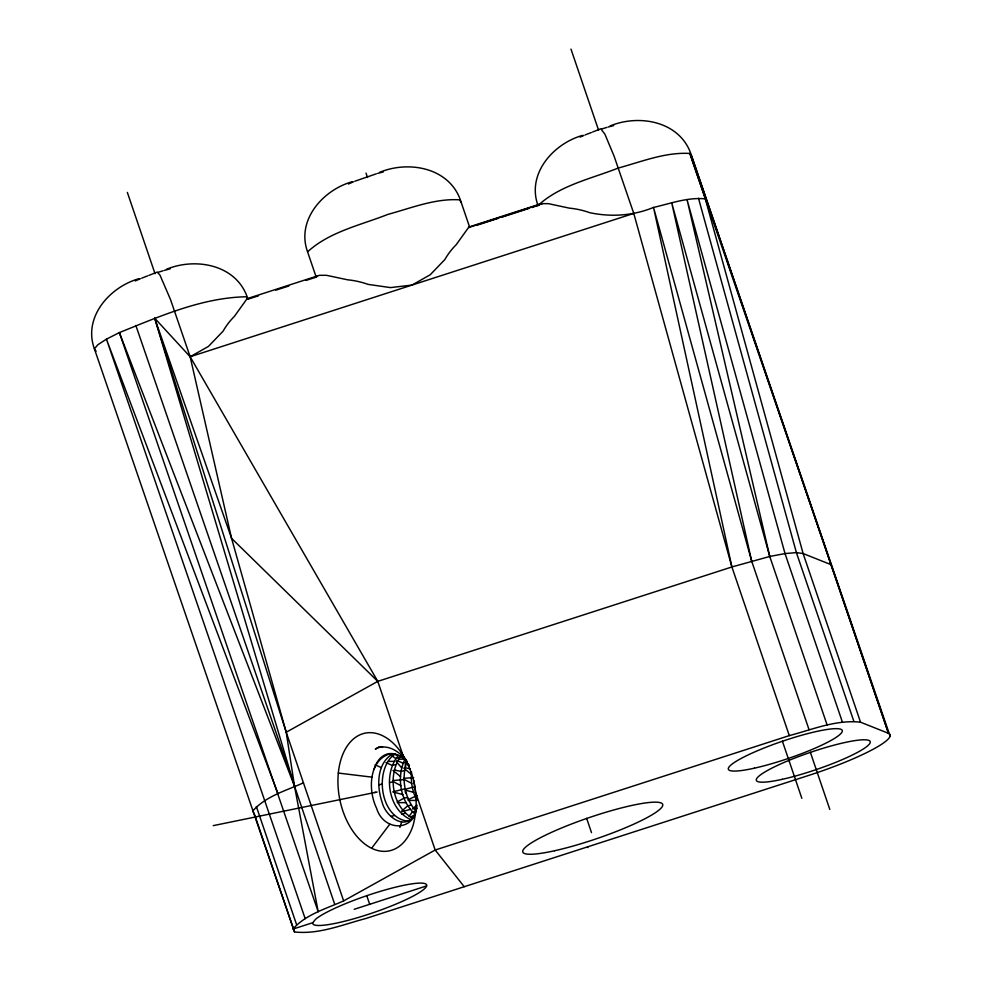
<?xml version="1.0" encoding="UTF-8"?>
<svg xmlns="http://www.w3.org/2000/svg" width="982" height="982" viewBox="0 0 982 982"><rect width="100%" height="100%" fill="white"/><g stroke="black" fill="none" stroke-linecap="round" stroke-linejoin="round"><path stroke-width="1.47" d="M413.888 816.017C403.7 830.662 385.349 815.514 382.243 802.65C376.523 786.631 376.487 763.296 392.861 753.734M408.303 821.222C379.752 818.583 373.541 768.464 395.402 753.575M410.046 819.283C387.767 808.824 383.066 773.583 398.41 755.428L393.07 754.188M412.636 818.166C391.708 806.958 387.239 774 401.147 755.686M398.913 759.209L405.026 759.111C396.421 776.443 399.981 800.269 414.404 813.477M409.089 816.263L412.366 811.893L416.024 811.132C404.449 798.133 401.331 778.775 406.622 762.388L402.951 763.137L396.789 760.387M411.556 771.778C410.623 781.549 412.379 791.676 416.884 800.416L408.217 800.416M390.48 753.673C368.373 759.847 368.029 790.891 376.585 808.247C383.606 832.012 415.84 832.343 416.92 805.08M312.816 922.675L315.517 919.324A60.086 9.084 -18.8 0 1 408.512 884.401A60.086 9.084 -18.8 0 1 391.082 906.091A60.086 9.084 -18.8 0 1 312.816 922.675L292.918 929.107C305.807 914.291 326.208 908.755 343.639 900.887L286.216 732.228L231.568 538.345L190.152 356.748L208.43 346.425L223.024 331.229A109.284 82.513 61.1 0 1 234.379 316.388L247.083 298.688L319.432 275.304L326.564 275.316L347.603 279.809A109.284 95.033 86.8 0 1 368.054 284.375L390.492 287.603L411.961 285.087L430.226 274.764L444.834 259.567A109.284 82.513 61.1 0 1 456.188 244.727L468.893 227.026L541.242 203.642L548.373 203.655L569.413 208.147A109.284 95.033 86.8 0 1 589.863 212.713C611.221 217.194 633.108 215.795 653.521 207.435C670.473 203.544 687.695 197.1 705.322 198.855L803.116 553.541L860.539 722.2L888.501 733.333A81.113 12.263 -18.8 0 1 809.352 775.215L365.734 918.538C342.583 924.614 318.819 934.692 294.514 931.943L94.395 348.806C82.856 317.223 109.726 286.928 138.953 278.692M378.733 747.29L375.443 749.057L378.733 747.29L382.55 746.86M399.895 827.421L401.564 822.265M371.626 848.264L389.756 824.217M303.438 782.826C286.02 790.694 265.619 796.23 252.73 811.046L253.786 812.936M306.102 280.41L316.204 277.157L307.587 251.858C329.461 231.678 360.762 225.124 387.89 214.395C411.225 208.086 434.916 198.339 459.441 199.812L461.147 202.243L469.764 227.542L469.212 226.928M582.572 135.381C553.345 143.618 526.475 173.9 538.013 205.496C559.875 185.316 591.176 178.761 618.304 168.032C641.639 161.723 665.33 151.977 689.867 153.45L691.573 155.88L890.097 736.169M401.675 811.169L407.653 805.829L411.311 805.08M412.514 808.947L416.503 805.387M316.204 277.157L317.702 275.881M538.013 205.496L539.511 204.219L537.068 205.79L539.044 205.152M410.39 817.282L415.423 814.274M166.424 269.289C196.314 256.953 237.57 264.968 247.955 299.203L246.249 296.773C202.071 297.607 159.87 316.327 119.374 332.591L318.205 911.775L294.551 786.312L286.216 732.228L377.775 681.361L731.897 566.958L769.753 556.463L785.023 553.578L796.402 552.596L803.116 553.541L831.091 564.675L888.501 733.333L691.573 155.88C681.177 121.645 639.933 113.63 610.043 125.966M397.268 801.889L403.909 798.206L407.567 797.458M408.095 799.667L417.19 795.481M343.639 900.887L435.186 850.019L789.307 735.616C812.458 729.528 836.234 719.462 860.539 722.2M352.145 181.744C322.918 189.98 296.048 220.263 307.587 251.858M348.438 184.002L353.557 181.78M135.234 280.962L140.365 278.741M580.129 137.087L583.971 135.418M354.833 181.228L376.352 173.802M141.641 278.188L147.754 275.832M585.26 134.865L591.373 132.521M148.982 275.365L157.169 272.088L159.943 275.046L170.537 299.608L190.152 356.748L377.775 681.361L403.234 756.128C416.073 776.271 419.253 801.913 413.238 824.88A60.086 38.102 78.4 0 1 358.675 838.395A60.086 38.102 78.4 0 1 344.289 751.07A60.086 38.102 78.4 0 1 401.356 752.764L407.26 761.971C400.963 752.936 390.333 744.786 378.696 747.486M592.588 132.042L600.788 128.765L604.937 134.252L614.143 156.285L633.771 213.425L731.897 566.958L789.307 735.616M468.856 227.468L542.334 203.728M258.512 295.791L248.409 299.056L247.403 298.589L247.955 299.203M275.819 290.193L288.794 286.007M476.97 225.209L498.611 218.225M501.495 217.292L528.905 208.43M531.79 207.497L536.111 206.097M633.771 213.425L190.152 356.748L154.702 318.205L294.551 786.312L334.739 904.373M354.183 909.307L426.581 885.924M601.647 128.998L606.766 127.439M158.028 272.321L163.159 270.762M402.068 811.672L410.353 809.364M414.281 809.07L417.043 808.296M392.739 791.897L405.075 788.779M405.014 789.283L414.699 786.803M379.617 172.329C409.519 159.992 450.763 168.008 461.147 202.243M377.628 173.409L383.287 171.948M608.054 127.046L613.701 125.586M164.436 270.369L170.082 268.908M399.281 757.687L395.623 758.435L391.106 755.293M395.783 764.61L392.125 765.359L385.951 762.609M404.547 770.625L400.889 771.386L394.445 770.011M378.708 784.827L382.366 784.078M389.547 782.605L393.205 781.856M404.044 779.622L392.849 780.555M413.655 777.658L403.688 778.333M213.229 825.641L377.149 792.008M390.689 816.337L394.359 815.588M401.528 814.115L405.185 813.366M374.461 792.548L375.775 792.302M388.074 761.431L394.199 761.332M397.379 802.638L406.057 802.65M338.324 773.067L371.957 777.143M405.284 767.789L410.439 768.881M405.014 790.056L413.668 792.351M394.175 792.278L402.829 794.573M375.112 764.831L381.286 767.593M403.381 779.008L411.777 783.476M392.542 781.23L400.951 785.698M403.786 768.133L411.397 774.393M392.96 770.354L400.558 776.615M377.775 681.361L231.568 538.345L154.702 318.205L286.216 732.228M409.408 765.322L404.253 759.356A35.192 22.316 78.4 0 0 374.105 769.053M396.163 761.443L401.724 767.936M464.24 886.721L435.186 850.019L415.509 792.216L413.778 780.383M405.038 791.75L406.487 793.824M96.101 351.237L94.395 348.806L97.918 344.694L106.437 339.158L119.374 332.591L294.551 786.312L135.835 325.447M408.905 766.169L401.356 752.764M278.016 793.714L106.437 339.158L305.181 918.661M831.091 564.675L689.867 153.45L705.322 198.855M853.824 721.254L796.402 552.596L698.497 198.278M842.446 722.236L785.023 553.578L687.032 199.591L769.753 556.463L827.163 725.121M731.897 566.958L653.521 207.435L751.635 561.017L809.045 729.675M570.972 49.1L598.615 130.287M810.359 752.273L829.815 809.45M782.384 741.152L801.852 798.329M586.635 818.313L591.508 832.638M366.016 173.127L367.489 177.46M587.543 846.877L587.801 847.613M127.353 192.423L155.046 273.745M366.74 895.621L369.698 904.299M256.363 806.517L296.564 924.578M254.313 813.882L294.514 931.943M769.753 556.463L671.688 202.722L751.635 561.017M405.32 764.291L405.382 767.188M782.335 779.303A60.086 9.084 -18.8 0 0 870.199 742.601A60.086 9.084 -18.8 0 0 787.417 761.025A60.086 9.084 -18.8 0 0 782.335 779.303M554.634 850.743A73.896 11.183 -18.8 0 0 662.69 805.608A73.896 11.183 -18.8 0 0 560.882 828.268A73.896 11.183 -18.8 0 0 554.634 850.743M754.372 768.182A60.086 9.084 -18.8 0 0 842.237 731.48A60.086 9.084 -18.8 0 0 759.442 749.904A60.086 9.084 -18.8 0 0 754.372 768.182"/></g></svg>
